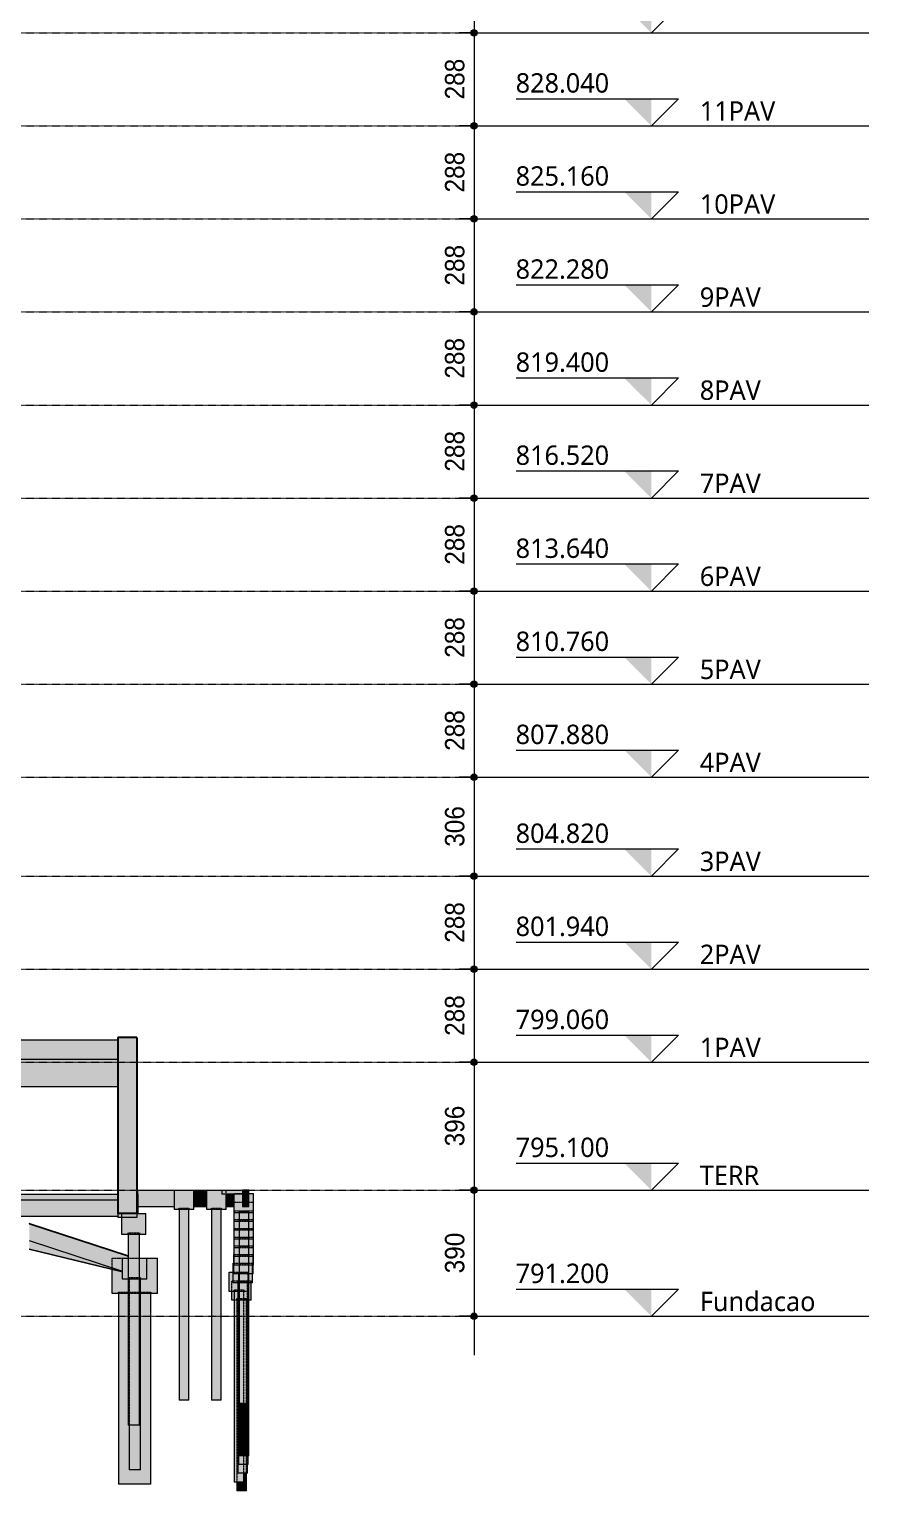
# Model space of a CAD drawing. Header units: centimetres. Extents: x -1984 to 34419, y -3196 to 88064.
# Drawn here: x 31570 to 34167, y 78580 to 83103 of the extents above; entities that cross this region are included whole.
import ezdxf

# ---------------------------------------------------------------- set-up
doc = ezdxf.new("R2010")
doc.units = ezdxf.units.CM
doc.linetypes.add('Centro', pattern=[3.175, 0.635, -0.47625, 1.5875, -0.47625])
doc.linetypes.add('Traço', pattern=[0.635, 0.3175, -0.3175])
for name, color, linetype, lineweight in [('A-ANNO-DIMS', 7, 'Continuous', 9), ('A-ANNO-DIMS-400', 7, 'Continuous', 9), ('A-FLOR', 7, 'Continuous', 25), ('A-FLOR-LEVL', 7, 'Continuous', 9), ('S-BEAM', 7, 'Continuous', 25), ('S-COLS', 7, 'Continuous', 25), ('S-FNDN', 7, 'Continuous', 25), ('S-FNDN-HDLN', 7, 'Traço', 9)]:
    doc.layers.add(name, color=color, linetype=linetype, lineweight=lineweight)
doc.styles.add('Arial_4', font='arial.ttf', dxfattribs={"width": 0.9, "height": 60})
doc.styles.add('Gadugi_7', font='gadugi.ttf', dxfattribs={"height": 60})
doc.dimstyles.new('PED_1_5mm_ESQ_4', dxfattribs={"dimscale": 30.48, "dimtxt": 61.215564, "dimasz": 2.624672, "dimexe": 1.968504, "dimexo": 1.968504, "dimgap": 0.393701, "dimtad": 1, "dimdec": 1, "dimrnd": 0.5, "dimdsep": 46, "dimtxsty": 'Arial_4', "dimblk1": 'DOTSMALL', "dimblk2": 'DOTSMALL', "dimsah": 1, "dimcen": 0.09, "dimdle": 3.937008, "dimazin": 0, "dimtfac": 1, "dimtdec": 4, "dimtix": 1, "dimtmove": 0, "dimatfit": 3, "dimfxl": 1, "dimtvp": 1, "dimtolj": 1, "dimtzin": 0, "dimarcsym": 2})

# ---------------------------------------------------------------- blocks, each defined once
blk = doc.blocks.new('PED_BLRET-1EST_R01_2019 - 75x75x65-3763687-CT F 002 - CRT ESQ')
at = {"layer": 'S-FNDN-HDLN'}
for p, q in [((1714.1, 79378), (1749.1, 79378)), ((1714.1, 79373), (1714.1, 79378)), ((1749.1, 79373), (1714.1, 79373)), ((1749.1, 79378), (1749.1, 79373))]:
    blk.add_line(p, q, dxfattribs=at)
blk = doc.blocks.new('PED_BLRET-1EST_R01_2019_muro_ - 60x60x60-3843966-CT F 002 - CRT ESQ')
at = {"layer": 'S-FNDN-HDLN'}
for p, q in [((-2471.6, 79455), (-2441.6, 79455)), ((-2471.6, 79450), (-2471.6, 79455)), ((-2441.6, 79450), (-2471.6, 79450)), ((-2441.6, 79455), (-2441.6, 79450))]:
    blk.add_line(p, q, dxfattribs=at)
blk = doc.blocks.new('PED_BLRET-1EST_R01_2019_muro_ - 60x60x60-V20-CT F 002 - CRT ESQ')
at = {"layer": 'S-FNDN-HDLN'}
for p, q in [((2057.1, 79418), (2087.1, 79418)), ((2087.1, 79413), (2057.2, 79413))]:
    blk.add_line(p, q, dxfattribs=at)
blk = doc.blocks.new('PED_BLRET-1EST_R01_2019_muro_ - 60x60x60-V21-CT F 002 - CRT ESQ')
at = {"layer": 'S-FNDN-HDLN'}
for p, q in [((2057.1, 79337), (2087.1, 79337)), ((2087.1, 79332), (2057.1, 79332))]:
    blk.add_line(p, q, dxfattribs=at)
blk = doc.blocks.new('PED_BLRET-1EST_R01_2019_muro_ - 60x60x60-V4-CT F 002 - CRT ESQ')
at = {"layer": 'S-FNDN-HDLN'}
for p, q in [((2055.6, 79256), (2057.1, 79256)), ((2055.6, 79251), (2055.6, 79256)), ((2057.1, 79251), (2055.6, 79251)), ((2057.1, 79256), (2085.6, 79256)), ((2085.6, 79251), (2057.1, 79251)), ((2085.6, 79256), (2085.6, 79251))]:
    blk.add_line(p, q, dxfattribs=at)
blk = doc.blocks.new('PED_BLRET-1EST_R01_2019_muro_ - 60x60x60-V5-CT F 002 - CRT ESQ')
at = {"layer": 'S-FNDN-HDLN'}
for p, q in [((2053.7, 79229), (2055.6, 79229)), ((2053.7, 79224), (2053.7, 79229)), ((2055.7, 79224), (2053.7, 79224)), ((2055.7, 79229), (2083.7, 79229)), ((2083.7, 79224), (2055.7, 79224)), ((2083.7, 79229), (2083.7, 79224))]:
    blk.add_line(p, q, dxfattribs=at)
blk = doc.blocks.new('PED_BLRET-1EST_R01_2019_muro_ - 60x60x60-V6-CT F 002 - CRT ESQ')
at = {"layer": 'S-FNDN-HDLN'}
for p, q in [((2042.1, 79202), (2053.8, 79202)), ((2042.1, 79197), (2042.1, 79202)), ((2053.8, 79202), (2072.1, 79202)), ((2072.1, 79202), (2072.1, 79197)), ((2053.8, 79197), (2042.1, 79197)), ((2072.1, 79197), (2053.8, 79197))]:
    blk.add_line(p, q, dxfattribs=at)
blk = doc.blocks.new('PED_BLRET-1EST_R01_2019_muro_ - 60x60x60-V22-CT F 002 - CRT ESQ')
at = {"layer": 'S-FNDN-HDLN'}
for p, q in [((2049.9, 79175), (2079.9, 79175)), ((2049.9, 79170), (2049.9, 79175)), ((2079.9, 79170), (2049.9, 79170)), ((2079.9, 79175), (2079.9, 79170))]:
    blk.add_line(p, q, dxfattribs=at)
blk = doc.blocks.new('PED_BLRET-1EST_EXCENTRICA_R01_2019 - 120x140x110-3841340-CT F 002 - CRT ESQ')
at = {"layer": 'S-FNDN-HDLN'}
for p, q in [((1684.7, 79195), (1714.1, 79195)), ((1684.7, 79190), (1684.7, 79195)), ((1714.1, 79190), (1684.7, 79190)), ((1714.1, 79195), (1752.1, 79195)), ((1752.1, 79190), (1714.1, 79190)), ((1752.1, 79195), (1784.7, 79195)), ((1784.7, 79190), (1752.1, 79190)), ((1784.7, 79195), (1784.7, 79190))]:
    blk.add_line(p, q, dxfattribs=at)
blk = doc.blocks.new('PED_BLRET-1EST_R01_2019 - 75x75x65-V7-CT F 002 - CRT ESQ')
at = {"layer": 'S-FNDN-HDLN'}
for p, q in [((1717.1, 79240), (1749.1, 79240)), ((1717.1, 79235), (1717.1, 79240)), ((1749.1, 79235), (1717.1, 79235)), ((1749.1, 79240), (1752.1, 79240)), ((1752.1, 79235), (1749.1, 79235)), ((1752.1, 79240), (1752.1, 79235))]:
    blk.add_line(p, q, dxfattribs=at)
blk = doc.blocks.new('Nível - NÍVEL - CORTE ESQUEMÁTICO-903305-CT F 002 - CRT ESQ')
at = {"layer": 'A-FLOR-LEVL'}
blk.add_hatch(color=256, dxfattribs=at).paths.add_polyline_path([(3332.7, 79594.1), (3332.7, 79510.1), (3248.6, 79594.1)], flags=0)
for p, q in [((2914.4, 79594.1), (3416.7, 79594.1)), ((3332.7, 79510.1), (3416.7, 79594.1)), ((2768.3, 79510.1), (4005.3, 79510.1))]:
    blk.add_line(p, q, dxfattribs=at)
blk = doc.blocks.new('DIMBLOCK366-CT F 002 - CRT ESQ')
at = {"layer": 'A-ANNO-DIMS-400'}
h = blk.add_hatch(color=256, dxfattribs=at)
edge = h.paths.add_edge_path(flags=0)
edge.add_arc((32945.5, 83380), 10, 0, 360)
h = blk.add_hatch(color=256, dxfattribs=at)
edge = h.paths.add_edge_path(flags=0)
edge.add_arc((32945.5, 83092), 10, 0, 360)
for p, q in [((32899.7, 83380), (33005.5, 83380)), ((32945.5, 83380), (32899.7, 83380)), ((32945.5, 83380), (32945.5, 83092)), ((32899.7, 83092), (33005.5, 83092)), ((32945.5, 83092), (32899.7, 83092))]:
    blk.add_line(p, q, dxfattribs=at)
for centre in [(32945.5, 83380), (32945.5, 83092)]:
    blk.add_circle(centre, 10, dxfattribs=at)
at = {"layer": 'A-ANNO-DIMS-400', "color": 0, "insert": (32855.6, 83173.8), "char_height": 60, "width": 149.178, "attachment_point": 1, "rotation": 90, "line_spacing_factor": 0.941778, "style": 'Arial_4'}
blk.add_mtext('288', dxfattribs=at)
blk = doc.blocks.new('_DotSmall')
at = {"color": 0, "linetype": 'ByBlock', "const_width": 0.5}
blk.add_lwpolyline([(-0.0625, 0, 1), (0.0625, 0, 1)], format="xyb", close=True, dxfattribs=at)
blk = doc.blocks.new('DIMBLOCK367-CT F 002 - CRT ESQ')
at = {"layer": 'A-ANNO-DIMS-400'}
h = blk.add_hatch(color=256, dxfattribs=at)
edge = h.paths.add_edge_path(flags=0)
edge.add_arc((32945.5, 83092), 10, 0, 360)
h = blk.add_hatch(color=256, dxfattribs=at)
edge = h.paths.add_edge_path(flags=0)
edge.add_arc((32945.5, 82804), 10, 0, 360)
for p, q in [((32899.7, 83092), (33005.5, 83092)), ((32945.5, 83092), (32899.7, 83092)), ((32945.5, 83092), (32945.5, 82804)), ((32899.7, 82804), (33005.5, 82804)), ((32945.5, 82804), (32899.7, 82804))]:
    blk.add_line(p, q, dxfattribs=at)
for centre in [(32945.5, 83092), (32945.5, 82804)]:
    blk.add_circle(centre, 10, dxfattribs=at)
at = {"layer": 'A-ANNO-DIMS-400', "color": 0, "insert": (32855.6, 82885.8), "char_height": 60, "width": 149.178, "attachment_point": 1, "rotation": 90, "line_spacing_factor": 0.941778, "style": 'Arial_4'}
blk.add_mtext('288', dxfattribs=at)
blk = doc.blocks.new('DIMBLOCK368-CT F 002 - CRT ESQ')
at = {"layer": 'A-ANNO-DIMS-400'}
h = blk.add_hatch(color=256, dxfattribs=at)
edge = h.paths.add_edge_path(flags=0)
edge.add_arc((32945.5, 82804), 10, 0, 360)
h = blk.add_hatch(color=256, dxfattribs=at)
edge = h.paths.add_edge_path(flags=0)
edge.add_arc((32945.5, 82516), 10, 0, 360)
for p, q in [((32899.7, 82804), (33005.5, 82804)), ((32945.5, 82804), (32899.7, 82804)), ((32945.5, 82804), (32945.5, 82516)), ((32899.7, 82516), (33005.5, 82516)), ((32945.5, 82516), (32899.7, 82516))]:
    blk.add_line(p, q, dxfattribs=at)
for centre in [(32945.5, 82804), (32945.5, 82516)]:
    blk.add_circle(centre, 10, dxfattribs=at)
at = {"layer": 'A-ANNO-DIMS-400', "color": 0, "insert": (32855.6, 82597.8), "char_height": 60, "width": 149.178, "attachment_point": 1, "rotation": 90, "line_spacing_factor": 0.941778, "style": 'Arial_4'}
blk.add_mtext('288', dxfattribs=at)
blk = doc.blocks.new('DIMBLOCK369-CT F 002 - CRT ESQ')
at = {"layer": 'A-ANNO-DIMS-400'}
h = blk.add_hatch(color=256, dxfattribs=at)
edge = h.paths.add_edge_path(flags=0)
edge.add_arc((32945.5, 82516), 10, 0, 360)
h = blk.add_hatch(color=256, dxfattribs=at)
edge = h.paths.add_edge_path(flags=0)
edge.add_arc((32945.5, 82228), 10, 0, 360)
for p, q in [((32899.7, 82516), (33005.5, 82516)), ((32945.5, 82516), (32899.7, 82516)), ((32945.5, 82516), (32945.5, 82228)), ((32899.7, 82228), (33005.5, 82228)), ((32945.5, 82228), (32899.7, 82228))]:
    blk.add_line(p, q, dxfattribs=at)
for centre in [(32945.5, 82516), (32945.5, 82228)]:
    blk.add_circle(centre, 10, dxfattribs=at)
at = {"layer": 'A-ANNO-DIMS-400', "color": 0, "insert": (32855.6, 82309.8), "char_height": 60, "width": 149.178, "attachment_point": 1, "rotation": 90, "line_spacing_factor": 0.941778, "style": 'Arial_4'}
blk.add_mtext('288', dxfattribs=at)
blk = doc.blocks.new('DIMBLOCK370-CT F 002 - CRT ESQ')
at = {"layer": 'A-ANNO-DIMS-400'}
h = blk.add_hatch(color=256, dxfattribs=at)
edge = h.paths.add_edge_path(flags=0)
edge.add_arc((32945.5, 82228), 10, 0, 360)
h = blk.add_hatch(color=256, dxfattribs=at)
edge = h.paths.add_edge_path(flags=0)
edge.add_arc((32945.5, 81940), 10, 0, 360)
for p, q in [((32899.7, 82228), (33005.5, 82228)), ((32945.5, 82228), (32899.7, 82228)), ((32945.5, 82228), (32945.5, 81940)), ((32899.7, 81940), (33005.5, 81940)), ((32945.5, 81940), (32899.7, 81940))]:
    blk.add_line(p, q, dxfattribs=at)
for centre in [(32945.5, 82228), (32945.5, 81940)]:
    blk.add_circle(centre, 10, dxfattribs=at)
at = {"layer": 'A-ANNO-DIMS-400', "color": 0, "insert": (32855.6, 82021.8), "char_height": 60, "width": 149.178, "attachment_point": 1, "rotation": 90, "line_spacing_factor": 0.941778, "style": 'Arial_4'}
blk.add_mtext('288', dxfattribs=at)
blk = doc.blocks.new('DIMBLOCK371-CT F 002 - CRT ESQ')
at = {"layer": 'A-ANNO-DIMS-400'}
h = blk.add_hatch(color=256, dxfattribs=at)
edge = h.paths.add_edge_path(flags=0)
edge.add_arc((32945.5, 81940), 10, 0, 360)
h = blk.add_hatch(color=256, dxfattribs=at)
edge = h.paths.add_edge_path(flags=0)
edge.add_arc((32945.5, 81652), 10, 0, 360)
for p, q in [((32899.7, 81940), (33005.5, 81940)), ((32945.5, 81940), (32899.7, 81940)), ((32945.5, 81940), (32945.5, 81652)), ((32899.7, 81652), (33005.5, 81652)), ((32945.5, 81652), (32899.7, 81652))]:
    blk.add_line(p, q, dxfattribs=at)
for centre in [(32945.5, 81940), (32945.5, 81652)]:
    blk.add_circle(centre, 10, dxfattribs=at)
at = {"layer": 'A-ANNO-DIMS-400', "color": 0, "insert": (32855.6, 81733.8), "char_height": 60, "width": 149.178, "attachment_point": 1, "rotation": 90, "line_spacing_factor": 0.941778, "style": 'Arial_4'}
blk.add_mtext('288', dxfattribs=at)
blk = doc.blocks.new('DIMBLOCK372-CT F 002 - CRT ESQ')
at = {"layer": 'A-ANNO-DIMS-400'}
h = blk.add_hatch(color=256, dxfattribs=at)
edge = h.paths.add_edge_path(flags=0)
edge.add_arc((32945.5, 81652), 10, 0, 360)
h = blk.add_hatch(color=256, dxfattribs=at)
edge = h.paths.add_edge_path(flags=0)
edge.add_arc((32945.5, 81364), 10, 0, 360)
for p, q in [((32899.7, 81652), (33005.5, 81652)), ((32945.5, 81652), (32899.7, 81652)), ((32945.5, 81652), (32945.5, 81364)), ((32899.7, 81364), (33005.5, 81364)), ((32945.5, 81364), (32899.7, 81364))]:
    blk.add_line(p, q, dxfattribs=at)
for centre in [(32945.5, 81652), (32945.5, 81364)]:
    blk.add_circle(centre, 10, dxfattribs=at)
at = {"layer": 'A-ANNO-DIMS-400', "color": 0, "insert": (32855.6, 81445.8), "char_height": 60, "width": 149.178, "attachment_point": 1, "rotation": 90, "line_spacing_factor": 0.941778, "style": 'Arial_4'}
blk.add_mtext('288', dxfattribs=at)
blk = doc.blocks.new('DIMBLOCK373-CT F 002 - CRT ESQ')
at = {"layer": 'A-ANNO-DIMS-400'}
h = blk.add_hatch(color=256, dxfattribs=at)
edge = h.paths.add_edge_path(flags=0)
edge.add_arc((32945.5, 81364), 10, 0, 360)
h = blk.add_hatch(color=256, dxfattribs=at)
edge = h.paths.add_edge_path(flags=0)
edge.add_arc((32945.5, 81076), 10, 0, 360)
for p, q in [((32899.7, 81364), (33005.5, 81364)), ((32945.5, 81364), (32899.7, 81364)), ((32945.5, 81364), (32945.5, 81076)), ((32899.7, 81076), (33005.5, 81076)), ((32945.5, 81076), (32899.7, 81076))]:
    blk.add_line(p, q, dxfattribs=at)
for centre in [(32945.5, 81364), (32945.5, 81076)]:
    blk.add_circle(centre, 10, dxfattribs=at)
at = {"layer": 'A-ANNO-DIMS-400', "color": 0, "insert": (32855.6, 81157.8), "char_height": 60, "width": 149.178, "attachment_point": 1, "rotation": 90, "line_spacing_factor": 0.941778, "style": 'Arial_4'}
blk.add_mtext('288', dxfattribs=at)
blk = doc.blocks.new('DIMBLOCK374-CT F 002 - CRT ESQ')
at = {"layer": 'A-ANNO-DIMS-400'}
h = blk.add_hatch(color=256, dxfattribs=at)
edge = h.paths.add_edge_path(flags=0)
edge.add_arc((32945.5, 81076), 10, 0, 360)
h = blk.add_hatch(color=256, dxfattribs=at)
edge = h.paths.add_edge_path(flags=0)
edge.add_arc((32945.5, 80788), 10, 0, 360)
for p, q in [((32899.7, 81076), (33005.5, 81076)), ((32945.5, 81076), (32899.7, 81076)), ((32945.5, 81076), (32945.5, 80788)), ((32899.7, 80788), (33005.5, 80788)), ((32945.5, 80788), (32899.7, 80788))]:
    blk.add_line(p, q, dxfattribs=at)
for centre in [(32945.5, 81076), (32945.5, 80788)]:
    blk.add_circle(centre, 10, dxfattribs=at)
at = {"layer": 'A-ANNO-DIMS-400', "color": 0, "insert": (32855.6, 80869.8), "char_height": 60, "width": 149.178, "attachment_point": 1, "rotation": 90, "line_spacing_factor": 0.941778, "style": 'Arial_4'}
blk.add_mtext('288', dxfattribs=at)
blk = doc.blocks.new('DIMBLOCK375-CT F 002 - CRT ESQ')
at = {"layer": 'A-ANNO-DIMS-400'}
h = blk.add_hatch(color=256, dxfattribs=at)
edge = h.paths.add_edge_path(flags=0)
edge.add_arc((32945.5, 80788), 10, 0, 360)
h = blk.add_hatch(color=256, dxfattribs=at)
edge = h.paths.add_edge_path(flags=0)
edge.add_arc((32945.5, 80482), 10, 0, 360)
for p, q in [((32899.7, 80788), (33005.5, 80788)), ((32945.5, 80788), (32899.7, 80788)), ((32945.5, 80788), (32945.5, 80482)), ((32899.7, 80482), (33005.5, 80482)), ((32945.5, 80482), (32899.7, 80482))]:
    blk.add_line(p, q, dxfattribs=at)
for centre in [(32945.5, 80788), (32945.5, 80482)]:
    blk.add_circle(centre, 10, dxfattribs=at)
at = {"layer": 'A-ANNO-DIMS-400', "color": 0, "insert": (32855.6, 80572.8), "char_height": 60, "width": 149.178, "attachment_point": 1, "rotation": 90, "line_spacing_factor": 0.941778, "style": 'Arial_4'}
blk.add_mtext('306', dxfattribs=at)
blk = doc.blocks.new('DIMBLOCK376-CT F 002 - CRT ESQ')
at = {"layer": 'A-ANNO-DIMS-400'}
h = blk.add_hatch(color=256, dxfattribs=at)
edge = h.paths.add_edge_path(flags=0)
edge.add_arc((32945.5, 80482), 10, 0, 360)
h = blk.add_hatch(color=256, dxfattribs=at)
edge = h.paths.add_edge_path(flags=0)
edge.add_arc((32945.5, 80194), 10, 0, 360)
for p, q in [((32899.7, 80482), (33005.5, 80482)), ((32945.5, 80482), (32899.7, 80482)), ((32945.5, 80482), (32945.5, 80194)), ((32899.7, 80194), (33005.5, 80194)), ((32945.5, 80194), (32899.7, 80194))]:
    blk.add_line(p, q, dxfattribs=at)
for centre in [(32945.5, 80482), (32945.5, 80194)]:
    blk.add_circle(centre, 10, dxfattribs=at)
at = {"layer": 'A-ANNO-DIMS-400', "color": 0, "insert": (32855.6, 80275.8), "char_height": 60, "width": 149.178, "attachment_point": 1, "rotation": 90, "line_spacing_factor": 0.941778, "style": 'Arial_4'}
blk.add_mtext('288', dxfattribs=at)
blk = doc.blocks.new('DIMBLOCK377-CT F 002 - CRT ESQ')
at = {"layer": 'A-ANNO-DIMS-400'}
h = blk.add_hatch(color=256, dxfattribs=at)
edge = h.paths.add_edge_path(flags=0)
edge.add_arc((32945.5, 80194), 10, 0, 360)
h = blk.add_hatch(color=256, dxfattribs=at)
edge = h.paths.add_edge_path(flags=0)
edge.add_arc((32945.5, 79906), 10, 0, 360)
for p, q in [((32899.7, 80194), (33005.5, 80194)), ((32945.5, 80194), (32899.7, 80194)), ((32945.5, 80194), (32945.5, 79906)), ((32899.7, 79906), (33005.5, 79906)), ((32945.5, 79906), (32899.7, 79906))]:
    blk.add_line(p, q, dxfattribs=at)
for centre in [(32945.5, 80194), (32945.5, 79906)]:
    blk.add_circle(centre, 10, dxfattribs=at)
at = {"layer": 'A-ANNO-DIMS-400', "color": 0, "insert": (32855.6, 79987.8), "char_height": 60, "width": 149.178, "attachment_point": 1, "rotation": 90, "line_spacing_factor": 0.941778, "style": 'Arial_4'}
blk.add_mtext('288', dxfattribs=at)
blk = doc.blocks.new('DIMBLOCK378-CT F 002 - CRT ESQ')
at = {"layer": 'A-ANNO-DIMS-400'}
h = blk.add_hatch(color=256, dxfattribs=at)
edge = h.paths.add_edge_path(flags=0)
edge.add_arc((32945.5, 79906), 10, 0, 360)
h = blk.add_hatch(color=256, dxfattribs=at)
edge = h.paths.add_edge_path(flags=0)
edge.add_arc((32945.5, 79510), 10, 0, 360)
for p, q in [((32899.7, 79906), (33005.5, 79906)), ((32945.5, 79906), (32899.7, 79906)), ((32945.5, 79906), (32945.5, 79510)), ((32899.7, 79510), (33005.5, 79510)), ((32945.5, 79510), (32899.7, 79510))]:
    blk.add_line(p, q, dxfattribs=at)
for centre in [(32945.5, 79906), (32945.5, 79510)]:
    blk.add_circle(centre, 10, dxfattribs=at)
at = {"layer": 'A-ANNO-DIMS-400', "color": 0, "insert": (32855.6, 79645.8), "char_height": 60, "width": 149.178, "attachment_point": 1, "rotation": 90, "line_spacing_factor": 0.941778, "style": 'Arial_4'}
blk.add_mtext('396', dxfattribs=at)
blk = doc.blocks.new('DIMBLOCK379-CT F 002 - CRT ESQ')
at = {"layer": 'A-ANNO-DIMS-400'}
h = blk.add_hatch(color=256, dxfattribs=at)
edge = h.paths.add_edge_path(flags=0)
edge.add_arc((32945.5, 79510), 10, 0, 360)
h = blk.add_hatch(color=256, dxfattribs=at)
edge = h.paths.add_edge_path(flags=0)
edge.add_arc((32945.5, 79120), 10, 0, 360)
for p, q in [((32899.7, 79510), (33005.5, 79510)), ((32945.5, 79510), (32899.7, 79510)), ((32945.5, 79510), (32945.5, 79000)), ((32899.7, 79120), (33005.5, 79120)), ((32945.5, 79120), (32899.7, 79120))]:
    blk.add_line(p, q, dxfattribs=at)
for centre in [(32945.5, 79510), (32945.5, 79120)]:
    blk.add_circle(centre, 10, dxfattribs=at)
at = {"layer": 'A-ANNO-DIMS-400', "color": 0, "insert": (32855.6, 79252.8), "char_height": 60, "width": 149.178, "attachment_point": 1, "rotation": 90, "line_spacing_factor": 0.941778, "style": 'Arial_4'}
blk.add_mtext('390', dxfattribs=at)

msp = doc.modelspace()

# ---------------------------------------------------------------- hatches: boundary and pattern name
at = {"layer": 'A-FLOR', "true_color": 0xc0c0c0}
for points in [[(32228.63, 79498), (32229.5, 79498), (32229.5, 79510), (32165.57, 79510), (32165.57, 79498), (32225.23, 79498)], [(31883.57, 79426), (31902.57, 79426), (31902.57, 79438), (31843.57, 79437.73), (31843.57, 79426), (31863.35, 79426)]]:
    msp.add_hatch(color=9, dxfattribs=at).paths.add_polyline_path(points, flags=0)
at = {"layer": 'S-BEAM', "true_color": 0xc0c0c0}
for points in [[(31449.78, 79916), (31843.57, 79916), (31843.57, 79976), (31151.08, 79976), (31151.09, 79916), (31398.08, 79916)], [(31449.78, 79831), (31843.57, 79831), (31843.57, 79916), (31151.09, 79916), (31151.09, 79831), (31398.08, 79831)], [(31204.43, 79430), (31843.57, 79430), (31843.57, 79480), (31204.43, 79480)], [(31509.58, 79480), (31843.57, 79480), (31843.57, 79498), (31509.58, 79498)], [(32018.44, 79460), (32018.49, 79460), (32018.44, 79510), (31905.69, 79510), (31905.69, 79460), (31930.57, 79460)], [(32118.51, 79460), (32118.51, 79510), (32078.49, 79510), (32078.49, 79460)], [(32203.56, 79460), (32203.56, 79498), (32178.51, 79498), (32178.51, 79460)], [(32248.5, 79510), (32248.5, 79510.55), (32229.5, 79510.55), (32229.5, 79510), (32245.98, 79510)], [(32248.5, 79460), (32248.5, 79510), (32229.5, 79510), (32229.5, 79460)], [(31875.57, 79306.26), (31875.57, 79307.16), (31569.58, 79407.5), (31569.58, 79406.6), (31863.35, 79310.26)], [(31858.58, 79259.26), (31858.58, 79300), (31875.57, 79300), (31875.57, 79306.26), (31569.58, 79406.6), (31569.58, 79354.03), (31833.75, 79267.4)], [(31858.58, 79258.49), (31858.58, 79259.26), (31569.58, 79354.03), (31569.58, 79328.72), (31855.42, 79259.26)], [(31858.58, 79257.09), (31858.58, 79258.49), (31569.58, 79328.72), (31569.58, 79327.32), (31849.65, 79259.26)]]:
    msp.add_hatch(color=9, dxfattribs=at).paths.add_polyline_path(points, flags=0)
at = {"layer": 'S-COLS', "true_color": 0xc0c0c0}
for points in [[(31902.57, 79438), (31902.57, 79983), (31843.57, 79983), (31843.57, 79438), (31863.35, 79438)], [(31902.57, 79438), (31905.52, 79438), (31905.52, 79498), (31902.57, 79498), (31902.57, 79443.91)], [(31905.52, 79438), (31905.58, 79438), (31905.52, 79442.08)]]:
    msp.add_hatch(color=9, dxfattribs=at).paths.add_polyline_path(points, flags=0)
at = {"layer": 'S-FNDN', "true_color": 0xc0c0c0}
for points in [[(32078.49, 79450), (32078.49, 79510), (32018.49, 79510), (32018.49, 79450)], [(32118.51, 79450), (32178.51, 79450), (32178.51, 79498), (32165.57, 79498), (32165.57, 79510), (32118.51, 79510)], [(32263.56, 79440), (32263.56, 79500), (32248.5, 79500), (32248.5, 79460), (32229.5, 79460), (32229.5, 79498), (32203.56, 79498), (32203.56, 79440), (32251.07, 79440)], [(31915.05, 79373), (31930.57, 79373), (31930.57, 79438), (31902.57, 79438), (31902.57, 79426), (31855.57, 79426), (31855.57, 79373), (31889.2, 79373)], [(32033.49, 78860), (32063.49, 78860), (32063.49, 79450), (32033.49, 79450), (32033.49, 79002.65)], [(32133.51, 78860), (32163.51, 78860), (32163.51, 79450), (32133.51, 79450), (32133.51, 78914.4)], [(32218.56, 78850), (32248.56, 78850), (32248.23, 79440), (32218.56, 79440), (32218.56, 78861.54)], [(31876.17, 78783), (31910.57, 78783), (31910.57, 79373), (31875.57, 79373), (31875.69, 78783)], [(32188.5, 79197), (32215.17, 79197), (32215.17, 79224.01), (32200.17, 79224.01), (32200.17, 79257), (32188.5, 79257), (32188.5, 79223.28)], [(32226.2, 78660.99), (32247.06, 78660.99), (32247.04, 78688.01), (32218.56, 78688.01), (32218.56, 79250.99), (32217.06, 79250.99), (32217.18, 78660.99), (32226.06, 78660.99)], [(31878.58, 78645), (31913.58, 78645), (31913.58, 79235), (31910.57, 79235), (31910.57, 78783), (31878.58, 78783), (31878.58, 78649.64)], [(32222.38, 78634.01), (32245.17, 78634.01), (32245.05, 78660.99), (32217.06, 78660.99), (32217.06, 79224.01), (32215.17, 79224.01), (32215.17, 78693.77), (32215.17, 78634.01), (32222.2, 78634.01)], [(31846.14, 78600), (31946.14, 78600), (31946.14, 79190), (31913.58, 79190), (31913.58, 78645), (31878.58, 78645), (31878.58, 78783), (31875.57, 78783), (31875.57, 79190), (31846.14, 79190), (31846.14, 78649.64)], [(32203.5, 78607), (32233.5, 78607), (32233.47, 78634.01), (32215.17, 78634.01), (32215.17, 79197), (32203.5, 79197), (32203.5, 78649.64)], [(32248.05, 78823.01), (32248.56, 78823.01), (32248.54, 78850), (32218.56, 78850), (32218.8, 78823.01), (32246.55, 78823.01)], [(32237.44, 78796.01), (32248.56, 78796.01), (32248.54, 78823.01), (32218.56, 78823.01), (32218.91, 78796.01), (32233.56, 78796.01)], [(32225.23, 78769.01), (32248.56, 78769.01), (32248.54, 78796.01), (32218.56, 78796.01), (32219.01, 78769.01), (32222.95, 78769.01)], [(32233.56, 78742.01), (32248.56, 78742.01), (32248.54, 78769.01), (32218.56, 78769.01), (32218.86, 78742.01), (32229.68, 78742.01)], [(32225.23, 78715), (32248.56, 78715), (32248.54, 78742.01), (32218.56, 78742.01), (32218.93, 78715), (32224.56, 78715)], [(32226.06, 78688.01), (32248.56, 78688.01), (32248.54, 78715), (32218.56, 78715), (32219, 78688.01), (32225.23, 78688.01)], [(32241.06, 78580), (32241.38, 78580), (32241.33, 78634.01), (32233.5, 78634.01), (32233.5, 78607), (32211.38, 78607), (32211.38, 78580), (32240.87, 78580)]]:
    msp.add_hatch(color=9, dxfattribs=at).paths.add_polyline_path(points, flags=0)
h = msp.add_hatch(color=9, dxfattribs=at)
h.paths.add_polyline_path([(32263.56, 79413.01), (32263.56, 79440), (32248.56, 79440), (32248.56, 79413.01), (32251.07, 79413.01)], flags=0)
h.paths.add_polyline_path([(32203.56, 79413.01), (32218.56, 79413.01), (32218.56, 79440), (32203.56, 79440), (32203.56, 79419.01)], flags=0)
h = msp.add_hatch(color=9, dxfattribs=at)
h.paths.add_polyline_path([(32203.56, 79386.01), (32218.56, 79386.01), (32218.56, 79413.01), (32203.56, 79413.01), (32203.56, 79392.01)], flags=0)
h.paths.add_polyline_path([(32248.56, 79386.01), (32263.56, 79386.01), (32263.56, 79413.01), (32248.56, 79413.01), (32248.56, 79399.78)], flags=0)
h = msp.add_hatch(color=9, dxfattribs=at)
h.paths.add_polyline_path([(32263.56, 79359.01), (32263.56, 79386.01), (32248.56, 79386.01), (32248.56, 79359.01), (32251.07, 79359.01)], flags=0)
h.paths.add_polyline_path([(32203.56, 79359.01), (32218.56, 79359.01), (32218.56, 79386.01), (32203.56, 79386.01)], flags=0)
h = msp.add_hatch(color=9, dxfattribs=at)
h.paths.add_polyline_path([(32218.56, 79332.01), (32218.56, 79359.01), (32203.56, 79359.01), (32203.56, 79332.01)], flags=0)
h.paths.add_polyline_path([(32248.56, 79332.01), (32263.56, 79332.01), (32263.56, 79359.01), (32248.56, 79359.01), (32248.56, 79355.65)], flags=0)
h = msp.add_hatch(color=9, dxfattribs=at)
h.paths.add_polyline_path([(31913.58, 79190), (31966.14, 79190), (31966.14, 79300), (31933.58, 79300), (31933.58, 79235), (31913.58, 79235), (31913.58, 79223.28)], flags=0)
h.paths.add_polyline_path([(31863.35, 79190), (31875.57, 79190), (31875.57, 79235), (31858.58, 79235), (31858.58, 79257.09), (31826.14, 79264.98), (31826.14, 79190), (31858.58, 79190)], flags=0)
h = msp.add_hatch(color=9, dxfattribs=at)
h.paths.add_polyline_path([(31933.58, 79235), (31933.58, 79300), (31910.57, 79300), (31910.57, 79235), (31915.05, 79235)], flags=0)
h.paths.add_polyline_path([(31858.58, 79235), (31875.57, 79235), (31875.57, 79300), (31858.58, 79300), (31858.58, 79252.13)], flags=0)
h = msp.add_hatch(color=9, dxfattribs=at)
h.paths.add_polyline_path([(32218.56, 79250.99), (32218.56, 79278.01), (32203.56, 79278.01), (32203.56, 79310.99), (32202.06, 79310.99), (32202.06, 79250.99)], flags=0)
h.paths.add_polyline_path([(32262.06, 79250.99), (32262.06, 79278.01), (32248.56, 79278.01), (32248.56, 79250.99), (32251.07, 79250.99)], flags=0)
h = msp.add_hatch(color=9, dxfattribs=at)
h.paths.add_polyline_path([(32203.56, 79305), (32218.56, 79305), (32218.56, 79332.01), (32203.56, 79332.01), (32203.56, 79310.99)], flags=0)
h.paths.add_polyline_path([(32248.56, 79305), (32263.56, 79305), (32263.56, 79332.01), (32248.56, 79332.01), (32248.56, 79311.53)], flags=0)
h = msp.add_hatch(color=9, dxfattribs=at)
h.paths.add_polyline_path([(32263.56, 79278.01), (32263.56, 79305), (32248.56, 79305), (32248.56, 79278.01), (32251.07, 79278.01)], flags=0)
h.paths.add_polyline_path([(32203.56, 79278.01), (32218.56, 79278.01), (32218.56, 79305), (32203.56, 79305), (32203.56, 79284.01)], flags=0)
h = msp.add_hatch(color=9, dxfattribs=at)
h.paths.add_polyline_path([(32251.07, 79224.01), (32260.17, 79224.01), (32260.17, 79250.99), (32248.56, 79250.99), (32248.56, 79224.01)], flags=0)
h.paths.add_polyline_path([(32200.17, 79224.01), (32217.06, 79224.01), (32217.06, 79250.99), (32202.06, 79250.99), (32202.06, 79284.01), (32200.17, 79284.01), (32200.17, 79250.99)], flags=0)
h = msp.add_hatch(color=9, dxfattribs=at)
h.paths.add_polyline_path([(32256.38, 79170), (32256.38, 79224.01), (32248.56, 79224.01), (32248.56, 79170), (32251.07, 79170)], flags=0)
h.paths.add_polyline_path([(32199.38, 79170), (32203.5, 79170), (32203.5, 79197), (32196.38, 79197), (32196.38, 79170)], flags=0)

# ---------------------------------------------------------------- linework, layer by layer
at = {"layer": 'A-FLOR', "lineweight": 9}
for p, q in [((32165.57, 79510), (32229.5, 79510)), ((32165.57, 79510), (32165.57, 79498)), ((32229.5, 79498), (32165.57, 79498)), ((32229.5, 79510), (32229.5, 79498)), ((31843.57, 79438), (31902.57, 79438)), ((31843.57, 79438), (31843.57, 79426)), ((31902.57, 79426), (31843.57, 79426)), ((31902.57, 79438), (31902.57, 79426))]:
    msp.add_line(p, q, dxfattribs=at)
at = {"layer": 'A-FLOR-LEVL', "linetype": 'Centro'}
for p, q in [((27916.13, 83092), (33464.7, 83092)), ((27916.13, 82804), (33464.7, 82804)), ((27916.13, 82516), (33464.7, 82516)), ((27916.13, 82228), (33464.7, 82228)), ((27916.13, 81940), (33464.7, 81940)), ((27916.13, 81652), (33464.7, 81652)), ((27916.13, 81364), (33464.7, 81364)), ((27916.13, 81076), (33464.7, 81076)), ((27916.13, 80788), (33464.7, 80788)), ((27916.13, 80482), (33464.7, 80482)), ((27916.13, 80194), (33464.7, 80194)), ((27916.13, 79906), (33464.7, 79906)), ((27916.13, 79510), (33464.7, 79510)), ((27916.13, 79120), (33464.7, 79120))]:
    msp.add_line(p, q, dxfattribs=at)
at = {"layer": 'S-BEAM', "lineweight": 9}
for p, q in [((31151.08, 79976), (31843.57, 79976)), ((31843.57, 79916), (31843.57, 79976)), ((31151.08, 79916), (31843.57, 79916)), ((31151.09, 79831), (31843.57, 79831)), ((31204.43, 79480), (31843.57, 79480)), ((31509.58, 79498), (31843.57, 79498)), ((31905.52, 79498), (31905.58, 79498)), ((31905.58, 79498), (31905.58, 79448)), ((31905.69, 79460), (31905.69, 79510)), ((31905.69, 79510), (32018.49, 79510)), ((32078.49, 79510), (32118.51, 79510)), ((32229.5, 79510.55), (32248.5, 79510.55)), ((32229.5, 79510), (32229.5, 79510.55)), ((32248.5, 79510), (32229.5, 79510)), ((32229.5, 79510), (32229.5, 79498)), ((32229.5, 79498), (32229.5, 79460)), ((32248.5, 79510.55), (32248.5, 79510)), ((32248.5, 79460), (32248.5, 79510)), ((31204.43, 79430), (31843.57, 79430)), ((31905.58, 79448), (31905.52, 79448)), ((31905.69, 79460), (32018.49, 79460)), ((32078.49, 79460), (32118.51, 79460)), ((32178.51, 79460), (32203.56, 79460)), ((32229.5, 79460), (32248.5, 79460)), ((31875.64, 79307.14), (31569.58, 79407.5)), ((31569.58, 79406.6), (31875.64, 79306.23)), ((31569.58, 79354.03), (31858.58, 79259.26)), ((31569.58, 79328.72), (31858.58, 79258.49)), ((31569.58, 79327.32), (31858.58, 79257.09))]:
    msp.add_line(p, q, dxfattribs=at)
at = {"layer": 'S-COLS', "color": 66, "true_color": 0x578d05}
for p, q in [((31843.57, 79983), (31843.57, 79438)), ((31902.57, 79983), (31843.57, 79983)), ((31902.57, 79983), (31902.57, 79438)), ((31902.57, 79438), (31843.57, 79438))]:
    msp.add_line(p, q, dxfattribs=at)
at = {"layer": 'S-COLS', "lineweight": 9}
for p, q in [((31905.52, 79498), (31902.57, 79498)), ((31905.52, 79498), (31905.52, 79438)), ((31905.58, 79448), (31905.58, 79438))]:
    msp.add_line(p, q, dxfattribs=at)
at = {"layer": 'S-FNDN', "lineweight": 9}
for p, q in [((32018.49, 79510), (32078.49, 79510)), ((32018.49, 79450), (32018.49, 79510)), ((32078.49, 79450), (32078.49, 79510)), ((32118.51, 79510), (32165.57, 79510)), ((32118.51, 79450), (32118.51, 79510)), ((32178.51, 79450), (32178.51, 79498)), ((32203.56, 79440), (32203.56, 79498)), ((32248.5, 79500), (32263.56, 79500)), ((32263.56, 79440), (32263.56, 79500)), ((31855.57, 79373), (31855.57, 79426)), ((31902.57, 79438), (31930.57, 79438)), ((31930.57, 79373), (31930.57, 79438)), ((32078.49, 79450), (32018.49, 79450)), ((32033.49, 79450), (32033.49, 78860)), ((32063.49, 78860), (32063.49, 79450)), ((32178.51, 79450), (32118.51, 79450)), ((32133.51, 79450), (32133.51, 78860)), ((32163.51, 78860), (32163.51, 79450)), ((32263.56, 79440), (32203.56, 79440)), ((32203.56, 79413.01), (32203.56, 79440)), ((32218.56, 79440), (32218.56, 78850)), ((32248.56, 78850), (32248.56, 79440)), ((32263.56, 79413.01), (32263.56, 79440)), ((32218.58, 79413.01), (32203.56, 79413.01)), ((32203.56, 79386.01), (32203.56, 79413.01)), ((32218.58, 79386.01), (32203.56, 79386.01)), ((32203.56, 79359.01), (32203.56, 79386.01)), ((32263.56, 79413.01), (32248.56, 79413.01)), ((32263.56, 79386.01), (32248.56, 79386.01)), ((32263.56, 79386.01), (32263.56, 79413.01)), ((32263.56, 79359.01), (32263.56, 79386.01)), ((31930.57, 79373), (31855.57, 79373)), ((31875.57, 79373), (31875.57, 78783)), ((31910.57, 78783), (31910.57, 79373)), ((32218.58, 79359.01), (32203.56, 79359.01)), ((32203.56, 79332.01), (32203.56, 79359.01)), ((32263.56, 79359.01), (32248.56, 79359.01)), ((32263.56, 79332.01), (32263.56, 79359.01)), ((31858.58, 79300), (31875.64, 79300)), ((31858.58, 79235), (31858.58, 79300)), ((31910.57, 79300), (31933.58, 79300)), ((31933.58, 79300), (31966.14, 79300)), ((31933.58, 79235), (31933.58, 79300)), ((31966.14, 79190), (31966.14, 79300)), ((32202.06, 79310.99), (32203.56, 79310.99)), ((32202.06, 79250.99), (32202.06, 79310.99)), ((32218.56, 79332.01), (32203.56, 79332.01)), ((32203.56, 79305), (32203.56, 79332.01)), ((32218.56, 79305), (32203.56, 79305)), ((32203.56, 79278.01), (32203.56, 79305)), ((32263.56, 79332.01), (32248.56, 79332.01)), ((32263.56, 79305), (32248.56, 79305)), ((32263.56, 79305), (32263.56, 79332.01)), ((32263.56, 79278.01), (32263.56, 79305)), ((31826.14, 79190), (31826.14, 79264.98)), ((32188.5, 79257), (32200.17, 79257)), ((32188.5, 79197), (32188.5, 79257)), ((32200.17, 79284.01), (32202.06, 79284.01)), ((32200.17, 79224.01), (32200.17, 79284.01)), ((32218.56, 79250.99), (32202.06, 79250.99)), ((32218.56, 79278.01), (32203.56, 79278.01)), ((32217.06, 79250.99), (32217.06, 78660.99)), ((32263.56, 79278.01), (32248.56, 79278.01)), ((32262.06, 79250.99), (32248.56, 79250.99)), ((32260.17, 79224.01), (32260.17, 79250.99)), ((32262.06, 79250.99), (32262.06, 79278.01)), ((31875.57, 79235), (31858.58, 79235)), ((31933.58, 79235), (31910.57, 79235)), ((31913.58, 78645), (31913.58, 79235)), ((32217.08, 79224.01), (32200.17, 79224.01)), ((32215.17, 79224.01), (32215.17, 78634.01)), ((32260.17, 79224.01), (32248.56, 79224.01)), ((32256.38, 79170), (32256.38, 79224.01)), ((31875.57, 79190), (31826.14, 79190)), ((31846.14, 79190), (31846.14, 78600)), ((31966.14, 79190), (31913.58, 79190)), ((31946.14, 78600), (31946.14, 79190)), ((32215.19, 79197), (32188.5, 79197)), ((32196.38, 79170), (32196.38, 79197)), ((32203.52, 79170), (32196.38, 79170)), ((32203.5, 79197), (32203.5, 78607)), ((32256.38, 79170), (32248.56, 79170)), ((32063.49, 78860), (32033.49, 78860)), ((32163.51, 78860), (32133.51, 78860)), ((32248.56, 78850), (32218.56, 78850)), ((32218.56, 78850), (32218.56, 78823.01)), ((32248.56, 78823.01), (32248.56, 78850)), ((32248.56, 78823.01), (32218.56, 78823.01)), ((32218.56, 78823.01), (32218.56, 78796.01)), ((32248.56, 78796.01), (32218.56, 78796.01)), ((32218.56, 78796.01), (32218.56, 78769.01)), ((32248.56, 78796.01), (32248.56, 78823.01)), ((32248.56, 78769.01), (32248.56, 78796.01)), ((31910.57, 78783), (31875.57, 78783)), ((31878.58, 78783), (31878.58, 78645)), ((32248.56, 78769.01), (32218.56, 78769.01)), ((32218.56, 78769.01), (32218.56, 78742.01)), ((32248.56, 78742.01), (32248.56, 78769.01)), ((32248.56, 78742.01), (32218.56, 78742.01)), ((32218.56, 78742.01), (32218.56, 78715)), ((32248.56, 78715), (32218.56, 78715)), ((32218.56, 78715), (32218.56, 78688.01)), ((32248.56, 78715), (32248.56, 78742.01)), ((32248.56, 78688.01), (32248.56, 78715)), ((32247.06, 78660.99), (32217.06, 78660.99)), ((32248.56, 78688.01), (32218.56, 78688.01)), ((32245.17, 78634.01), (32245.17, 78660.99)), ((32247.06, 78660.99), (32247.06, 78688.01)), ((31913.58, 78645), (31878.58, 78645)), ((32245.17, 78634.01), (32215.17, 78634.01)), ((32233.5, 78607), (32233.5, 78634.01)), ((32241.38, 78580), (32241.38, 78634.01)), ((31946.14, 78600), (31846.14, 78600)), ((32233.5, 78607), (32203.5, 78607)), ((32211.38, 78607), (32211.38, 78580)), ((32241.38, 78580), (32211.38, 78580))]:
    msp.add_line(p, q, dxfattribs=at)
at = {"layer": 'S-FNDN-HDLN'}
for p, q in [((32178.51, 79498.01), (32178.51, 79510)), ((32203.56, 79500), (32229.5, 79500)), ((32203.56, 79498.01), (32203.56, 79500)), ((32203.56, 79473.01), (32229.5, 79473.01)), ((32229.5, 79500), (32248.5, 79500)), ((32229.5, 79473.01), (32248.5, 79473.01)), ((32248.5, 79473.01), (32263.56, 79473.01)), ((31855.57, 79426.01), (31855.57, 79438)), ((32203.56, 79446.01), (32229.5, 79446.01)), ((32229.5, 79446.01), (32248.5, 79446.01)), ((32248.5, 79446.01), (32263.56, 79446.01)), ((32203.56, 79419.01), (32229.5, 79419.01)), ((32203.56, 79392.01), (32229.5, 79392.01)), ((32248.55, 79413.01), (32218.59, 79413.01)), ((32248.55, 79386.01), (32218.59, 79386.01)), ((32229.5, 79419.01), (32248.5, 79419.01)), ((32229.5, 79392.01), (32248.5, 79392.01)), ((32248.5, 79419.01), (32263.56, 79419.01)), ((32248.5, 79392.01), (32263.56, 79392.01)), ((32203.56, 79365), (32229.5, 79365)), ((32203.56, 79338.01), (32229.5, 79338.01)), ((32248.55, 79359.01), (32218.59, 79359.01)), ((32229.5, 79365), (32248.5, 79365)), ((32229.5, 79338.01), (32248.5, 79338.01)), ((32248.5, 79365), (32263.56, 79365)), ((32248.5, 79338.01), (32263.56, 79338.01)), ((31826.14, 79300), (31858.57, 79300)), ((31826.14, 79264.98), (31826.14, 79300)), ((31875.65, 79300), (31910.57, 79300)), ((32203.56, 79310.99), (32229.5, 79310.99)), ((32248.55, 79332.01), (32218.56, 79332.01)), ((32248.55, 79305), (32218.56, 79305)), ((32229.5, 79310.99), (32248.5, 79310.99)), ((32248.5, 79310.99), (32262.06, 79310.99)), ((32262.06, 79278.02), (32262.06, 79310.99)), ((32200.17, 79257), (32229.5, 79257)), ((32202.06, 79284.01), (32229.5, 79284.01)), ((32248.55, 79278.01), (32218.56, 79278.01)), ((32248.55, 79250.99), (32218.56, 79250.99)), ((32229.5, 79284.01), (32248.5, 79284.01)), ((32229.5, 79257), (32248.5, 79257)), ((32247.06, 78688.02), (32247.06, 79250.99)), ((32248.5, 79284.01), (32260.17, 79284.01)), ((32248.5, 79229.19), (32248.5, 79257)), ((32260.17, 79251), (32260.17, 79284.01)), ((31910.57, 79235), (31875.58, 79235)), ((31878.58, 79235), (31878.58, 78783.01)), ((32196.38, 79230), (32229.5, 79230)), ((32196.38, 79197.01), (32196.38, 79230)), ((32248.55, 79224.01), (32217.09, 79224.01)), ((32229.5, 79230), (32248.5, 79230)), ((32245.17, 78661), (32245.17, 79224.01)), ((32248.5, 79230), (32256.38, 79230)), ((32248.5, 79197), (32248.5, 79229.19)), ((32256.38, 79224.02), (32256.38, 79230)), ((31913.57, 79190), (31875.58, 79190)), ((32248.55, 79170), (32203.52, 79170)), ((32211.38, 79170), (32211.38, 78607.01)), ((32248.5, 79197), (32215.19, 79197)), ((32233.5, 78634.02), (32233.5, 79197)), ((32241.38, 78634.02), (32241.38, 79170))]:
    msp.add_line(p, q, dxfattribs=at)

# ---------------------------------------------------------------- block references
at = {"layer": 'A-FLOR-LEVL'}
for p in [(30161.43, 3582), (30161.43, 3294), (30161.43, 3006), (30161.43, 2718), (30161.43, 2430), (30161.43, 2142), (30161.43, 1854), (30161.43, 1566), (30161.43, 1278), (30161.43, 972), (30161.43, 684), (30161.43, 396), (30161.43, 0), (30161.43, -390)]:
    msp.add_blockref('Nível - NÍVEL - CORTE ESQUEMÁTICO-903305-CT F 002 - CRT ESQ', p, dxfattribs=at)
at = {"layer": 'S-FNDN', "linetype": 'Traço', "lineweight": 9}
for name, p in [('PED_BLRET-1EST_R01_2019_muro_ - 60x60x60-3843966-CT F 002 - CRT ESQ', (34505.06, 0)), ('PED_BLRET-1EST_R01_2019_muro_ - 60x60x60-3843966-CT F 002 - CRT ESQ', (34605.08, 0)), ('PED_BLRET-1EST_R01_2019_muro_ - 60x60x60-3843966-CT F 002 - CRT ESQ', (34690.13, -10)), ('PED_BLRET-1EST_R01_2019_muro_ - 60x60x60-V20-CT F 002 - CRT ESQ', (30161.43, 0)), ('PED_BLRET-1EST_R01_2019_muro_ - 60x60x60-V20-CT F 002 - CRT ESQ', (30161.43, -27)), ('PED_BLRET-1EST_R01_2019 - 75x75x65-3763687-CT F 002 - CRT ESQ', (30161.43, 0)), ('PED_BLRET-1EST_R01_2019_muro_ - 60x60x60-V20-CT F 002 - CRT ESQ', (30161.43, -54)), ('PED_BLRET-1EST_R01_2019_muro_ - 60x60x60-V21-CT F 002 - CRT ESQ', (30161.43, 0)), ('PED_BLRET-1EST_R01_2019_muro_ - 60x60x60-V21-CT F 002 - CRT ESQ', (30161.43, -27)), ('PED_BLRET-1EST_R01_2019_muro_ - 60x60x60-V4-CT F 002 - CRT ESQ', (30161.43, 0)), ('PED_BLRET-1EST_R01_2019_muro_ - 60x60x60-V21-CT F 002 - CRT ESQ', (30161.43, -54)), ('PED_BLRET-1EST_R01_2019 - 75x75x65-V7-CT F 002 - CRT ESQ', (30161.43, 0)), ('PED_BLRET-1EST_R01_2019_muro_ - 60x60x60-V6-CT F 002 - CRT ESQ', (30161.43, 0)), ('PED_BLRET-1EST_R01_2019_muro_ - 60x60x60-V5-CT F 002 - CRT ESQ', (30161.43, 0)), ('PED_BLRET-1EST_EXCENTRICA_R01_2019 - 120x140x110-3841340-CT F 002 - CRT ESQ', (30161.43, 0)), ('PED_BLRET-1EST_R01_2019_muro_ - 60x60x60-V22-CT F 002 - CRT ESQ', (30161.43, 0))]:
    msp.add_blockref(name, p, dxfattribs=at)

# ---------------------------------------------------------------- texts
at = {"layer": 'A-FLOR-LEVL', "char_height": 60, "attachment_point": 1, "style": 'Gadugi_7'}
for s, insert, width in [('828.040', (33074.33, 82966.85), 349.5357), ('11PAV', (33644.02, 82880.04), 298.2277), ('825.160', (33074.33, 82678.85), 349.5357), ('10PAV', (33644.02, 82592.04), 298.2277), ('822.280', (33074.33, 82390.85), 349.5357), ('9PAV', (33644.02, 82304.04), 243.713), ('819.400', (33074.33, 82102.85), 349.5357), ('8PAV', (33644.02, 82016.04), 243.713), ('816.520', (33074.33, 81814.85), 349.5357), ('7PAV', (33644.02, 81728.04), 243.713), ('813.640', (33074.33, 81526.85), 349.5357), ('6PAV', (33644.02, 81440.04), 243.713), ('810.760', (33074.33, 81238.85), 349.5357), ('5PAV', (33644.02, 81152.04), 243.713), ('807.880', (33074.33, 80950.85), 349.5357), ('4PAV', (33644.02, 80864.04), 243.713), ('804.820', (33074.33, 80644.85), 349.5357), ('3PAV', (33644.02, 80558.04), 243.713), ('801.940', (33074.33, 80356.85), 349.5357), ('2PAV', (33644.02, 80270.04), 243.713), ('799.060', (33074.33, 80068.85), 349.5357), ('1PAV', (33644.02, 79982.04), 243.713), ('795.100', (33074.33, 79672.86), 349.5357), ('TERR', (33644.02, 79586.05), 227.6792), ('791.200', (33074.33, 79282.85), 349.5357), ('Fundacao', (33644.02, 79196.04), 439.3247)]:
    msp.add_mtext(s, dxfattribs=dict(at, insert=insert, width=width))

# ---------------------------------------------------------------- dimensions: what is measured, and where the dimension line sits
at = {"layer": 'A-ANNO-DIMS'}
for base, p1, p2, override, picture, middle in [((32945.53, 83092), (32959.67, 83380), (32959.67, 83092), {"dimpost": '<>', "dimfxl": 288}, 'DIMBLOCK366-CT F 002 - CRT ESQ', (32902.9, 83236)), ((32945.53, 82804), (32959.67, 83092), (32959.67, 82804), {"dimpost": '<>', "dimfxl": 288}, 'DIMBLOCK367-CT F 002 - CRT ESQ', (32902.9, 82948)), ((32945.53, 82516), (32959.67, 82804), (32959.67, 82516), {"dimpost": '<>', "dimfxl": 288}, 'DIMBLOCK368-CT F 002 - CRT ESQ', (32902.9, 82660)), ((32945.53, 82228), (32959.67, 82516), (32959.67, 82228), {"dimpost": '<>', "dimfxl": 288}, 'DIMBLOCK369-CT F 002 - CRT ESQ', (32902.9, 82372)), ((32945.53, 81940), (32959.67, 82228), (32959.67, 81940), {"dimpost": '<>', "dimfxl": 288}, 'DIMBLOCK370-CT F 002 - CRT ESQ', (32902.9, 82084)), ((32945.53, 81652), (32959.67, 81940), (32959.67, 81652), {"dimpost": '<>', "dimfxl": 288}, 'DIMBLOCK371-CT F 002 - CRT ESQ', (32902.9, 81796)), ((32945.53, 81364), (32959.67, 81652), (32959.67, 81364), {"dimpost": '<>', "dimfxl": 288}, 'DIMBLOCK372-CT F 002 - CRT ESQ', (32902.9, 81508)), ((32945.53, 81076), (32959.67, 81364), (32959.67, 81076), {"dimpost": '<>', "dimfxl": 288}, 'DIMBLOCK373-CT F 002 - CRT ESQ', (32902.9, 81220)), ((32945.53, 80788), (32959.67, 81076), (32959.67, 80788), {"dimpost": '<>', "dimfxl": 288.001}, 'DIMBLOCK374-CT F 002 - CRT ESQ', (32902.9, 80932)), ((32945.53, 80482), (32959.67, 80788), (32959.67, 80482), {"dimpost": '<>', "dimfxl": 306}, 'DIMBLOCK375-CT F 002 - CRT ESQ', (32902.88, 80635)), ((32945.53, 80194), (32959.67, 80482), (32959.67, 80194), {"dimpost": '<>', "dimfxl": 288}, 'DIMBLOCK376-CT F 002 - CRT ESQ', (32902.9, 80338)), ((32945.53, 79906), (32959.67, 80194), (32959.67, 79906), {"dimpost": '<>', "dimfxl": 288}, 'DIMBLOCK377-CT F 002 - CRT ESQ', (32902.9, 80050)), ((32945.53, 79510), (32959.67, 79906), (32959.67, 79510), {"dimpost": '<>', "dimfxl": 395.996}, 'DIMBLOCK378-CT F 002 - CRT ESQ', (32902.88, 79708)), ((32945.53, 79120), (32959.67, 79510), (32959.67, 79120), {"dimpost": '<>', "dimfxl": 390.003}, 'DIMBLOCK379-CT F 002 - CRT ESQ', (32902.88, 79315))]:
    dim = msp.add_linear_dim(base=base, p1=p1, p2=p2, angle=90, dimstyle='PED_1_5mm_ESQ_4', override=override, dxfattribs=at)
    dim.commit()
    dim.dimension.update_dxf_attribs({"geometry": picture, "text_midpoint": middle})

doc.saveas('drawing.dxf')
